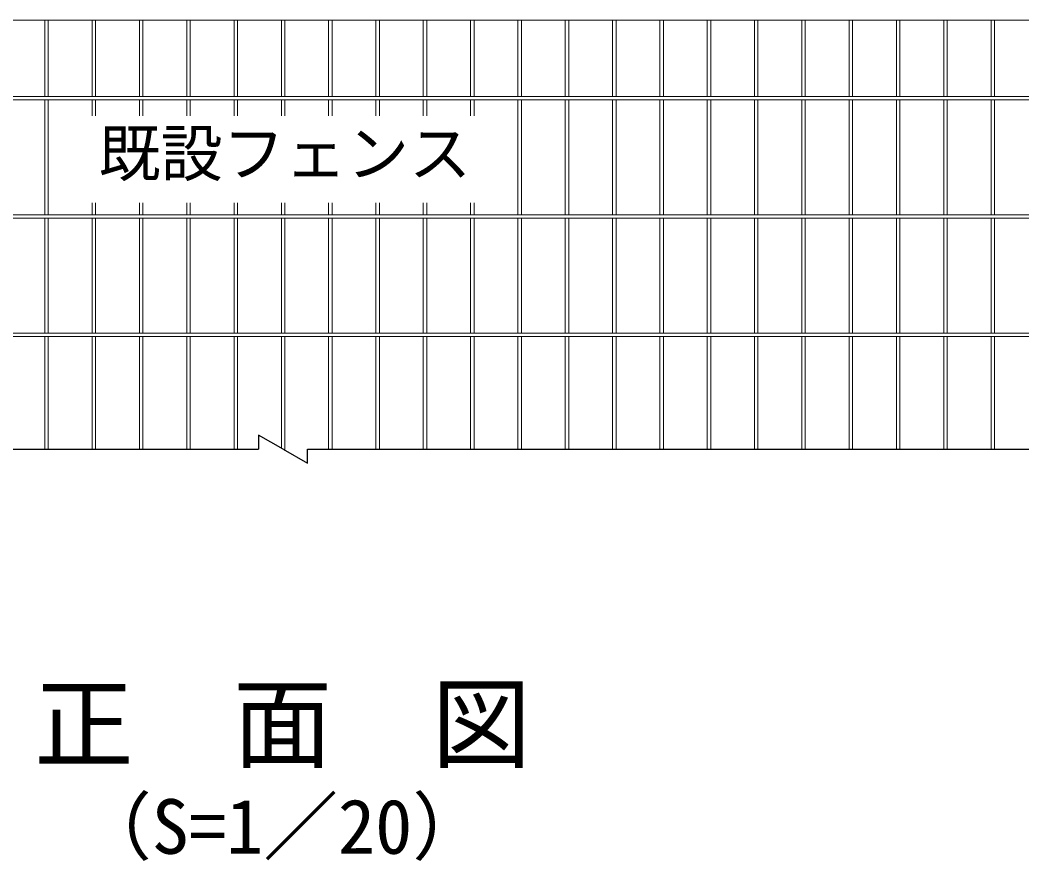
# Model space of a CAD drawing. Units: millimetres, scale not verified. Extents: x -6299 to 6301, y -4455 to 4455.
# Drawn here: x 1296 to 2354, y -1711 to -822 of the extents above; entities that cross this region are included whole.
import ezdxf
from ezdxf.enums import TextEntityAlignment as Align

# ---------------------------------------------------------------- set-up
doc = ezdxf.new("R2010")
doc.units = ezdxf.units.MM
doc.header["$LTSCALE"] = 20
for name, color, linetype, lineweight in [('0-6_D-STR-TXT', 7, 'Continuous', 13), ('0-8_D-TTL-TXT', 7, 'Continuous', 25), ('0-D_D-STR2', 7, 'Continuous', 13), ('0-E_EXTCNT-L', 4, 'Continuous', 25)]:
    doc.layers.add(name, color=color, linetype=linetype, lineweight=lineweight)
doc.styles.add('ＭＳ ゴシック', font='')
doc.styles.get('ＭＳ ゴシック').set_extended_font_data('MS Gothic')

msp = doc.modelspace()

# ---------------------------------------------------------------- linework, layer by layer
at = {"layer": '0-D_D-STR2'}
for p, q in [((618.37, -821.72), (2528.37, -821.72)), ((1321.57, -821.72), (1321.57, -902.62)), ((1325.17, -821.72), (1325.17, -902.62)), ((1371.57, -821.72), (1371.57, -902.62)), ((1375.17, -821.72), (1375.17, -902.62)), ((1421.57, -821.72), (1421.57, -902.62)), ((1425.17, -821.72), (1425.17, -902.62)), ((1471.57, -821.72), (1471.57, -902.62)), ((1475.17, -821.72), (1475.17, -902.62)), ((1521.57, -821.72), (1521.57, -902.62)), ((1525.17, -821.72), (1525.17, -902.62)), ((1571.57, -821.72), (1571.57, -902.62)), ((1575.17, -821.72), (1575.17, -902.62)), ((1621.57, -821.72), (1621.57, -902.62)), ((1625.17, -821.72), (1625.17, -902.62)), ((1671.57, -821.72), (1671.57, -902.62)), ((1675.17, -821.72), (1675.17, -902.62)), ((1721.57, -821.72), (1721.57, -902.62)), ((1725.17, -821.72), (1725.17, -902.62)), ((1771.57, -821.72), (1771.57, -902.62)), ((1775.17, -821.72), (1775.17, -902.62)), ((1821.57, -821.72), (1821.57, -902.62)), ((1825.17, -821.72), (1825.17, -902.62)), ((1871.57, -821.72), (1871.57, -902.62)), ((1875.17, -821.72), (1875.17, -902.62)), ((1921.57, -821.72), (1921.57, -902.62)), ((1925.17, -821.72), (1925.17, -902.62)), ((1971.57, -821.72), (1971.57, -902.62)), ((1975.17, -821.72), (1975.17, -902.62)), ((2021.57, -821.72), (2021.57, -902.62)), ((2025.17, -821.72), (2025.17, -902.62)), ((2071.57, -821.72), (2071.57, -902.62)), ((2075.17, -821.72), (2075.17, -902.62)), ((2121.57, -821.72), (2121.57, -902.62)), ((2125.17, -821.72), (2125.17, -902.62)), ((2171.57, -821.72), (2171.57, -902.62)), ((2175.17, -821.72), (2175.17, -902.62)), ((2221.57, -821.72), (2221.57, -902.62)), ((2225.17, -821.72), (2225.17, -902.62)), ((2271.57, -821.72), (2271.57, -902.62)), ((2275.17, -821.72), (2275.17, -902.62)), ((2321.57, -821.72), (2321.57, -902.62)), ((2325.17, -821.72), (2325.17, -902.62)), ((618.37, -902.62), (2528.37, -902.62)), ((618.37, -906.22), (2528.37, -906.22)), ((1321.57, -906.22), (1321.57, -1027.62)), ((1325.17, -906.22), (1325.17, -1027.62)), ((1371.57, -906.22), (1371.57, -923.13)), ((1375.17, -906.22), (1375.17, -923.13)), ((1421.57, -906.22), (1421.57, -923.13)), ((1425.17, -906.22), (1425.17, -923.13)), ((1471.57, -906.22), (1471.57, -923.13)), ((1475.17, -906.22), (1475.17, -923.13)), ((1521.57, -906.22), (1521.57, -923.13)), ((1525.17, -906.22), (1525.17, -923.13)), ((1571.57, -906.22), (1571.57, -923.13)), ((1575.17, -906.22), (1575.17, -923.13)), ((1621.57, -906.22), (1621.57, -923.13)), ((1625.17, -906.22), (1625.17, -923.13)), ((1671.57, -906.22), (1671.57, -923.13)), ((1675.17, -906.22), (1675.17, -923.13)), ((1721.57, -906.22), (1721.57, -923.13)), ((1725.17, -906.22), (1725.17, -923.13)), ((1771.57, -906.22), (1771.57, -923.13)), ((1775.17, -906.22), (1775.17, -923.13)), ((1821.57, -906.22), (1821.57, -1027.62)), ((1825.17, -906.22), (1825.17, -1027.62)), ((1871.57, -906.22), (1871.57, -1027.62)), ((1875.17, -906.22), (1875.17, -1027.62)), ((1921.57, -906.22), (1921.57, -1027.62)), ((1925.17, -906.22), (1925.17, -1027.62)), ((1971.57, -906.22), (1971.57, -1027.62)), ((1975.17, -906.22), (1975.17, -1027.62)), ((2021.57, -906.22), (2021.57, -1027.62)), ((2025.17, -906.22), (2025.17, -1027.62)), ((2071.57, -906.22), (2071.57, -1027.62)), ((2075.17, -906.22), (2075.17, -1027.62)), ((2121.57, -906.22), (2121.57, -1027.62)), ((2125.17, -906.22), (2125.17, -1027.62)), ((2171.57, -906.22), (2171.57, -1027.62)), ((2175.17, -906.22), (2175.17, -1027.62)), ((2221.57, -906.22), (2221.57, -1027.62)), ((2225.17, -906.22), (2225.17, -1027.62)), ((2271.57, -906.22), (2271.57, -1027.62)), ((2275.17, -906.22), (2275.17, -1027.62)), ((2321.57, -906.22), (2321.57, -1027.62)), ((2325.17, -906.22), (2325.17, -1027.62)), ((1371.57, -1014.99), (1371.57, -1027.62)), ((1375.17, -1014.99), (1375.17, -1027.62)), ((1421.57, -1014.99), (1421.57, -1027.62)), ((1425.17, -1014.99), (1425.17, -1027.62)), ((1471.57, -1014.99), (1471.57, -1027.62)), ((1475.17, -1014.99), (1475.17, -1027.62)), ((1521.57, -1014.99), (1521.57, -1027.62)), ((1525.17, -1014.99), (1525.17, -1027.62)), ((1571.57, -1014.99), (1571.57, -1027.62)), ((1575.17, -1014.99), (1575.17, -1027.62)), ((1621.57, -1014.99), (1621.57, -1027.62)), ((1625.17, -1014.99), (1625.17, -1027.62)), ((1671.57, -1014.99), (1671.57, -1027.62)), ((1675.17, -1014.99), (1675.17, -1027.62)), ((1721.57, -1014.99), (1721.57, -1027.62)), ((1725.17, -1014.99), (1725.17, -1027.62)), ((1771.57, -1014.99), (1771.57, -1027.62)), ((1775.17, -1014.99), (1775.17, -1027.62)), ((618.37, -1027.62), (2528.37, -1027.62)), ((618.37, -1031.22), (2528.37, -1031.22)), ((1321.57, -1152.62), (1321.57, -1031.22)), ((1325.17, -1152.62), (1325.17, -1031.22)), ((1371.57, -1152.62), (1371.57, -1031.22)), ((1375.17, -1152.62), (1375.17, -1031.22)), ((1421.57, -1152.62), (1421.57, -1031.22)), ((1425.17, -1152.62), (1425.17, -1031.22)), ((1471.57, -1152.62), (1471.57, -1031.22)), ((1475.17, -1152.62), (1475.17, -1031.22)), ((1521.57, -1152.62), (1521.57, -1031.22)), ((1525.17, -1152.62), (1525.17, -1031.22)), ((1571.57, -1152.62), (1571.57, -1031.22)), ((1575.17, -1152.62), (1575.17, -1031.22)), ((1621.57, -1152.62), (1621.57, -1031.22)), ((1625.17, -1152.62), (1625.17, -1031.22)), ((1671.57, -1152.62), (1671.57, -1031.22)), ((1675.17, -1152.62), (1675.17, -1031.22)), ((1721.57, -1152.62), (1721.57, -1031.22)), ((1725.17, -1152.62), (1725.17, -1031.22)), ((1771.57, -1152.62), (1771.57, -1031.22)), ((1775.17, -1152.62), (1775.17, -1031.22)), ((1821.57, -1152.62), (1821.57, -1031.22)), ((1825.17, -1152.62), (1825.17, -1031.22)), ((1871.57, -1152.62), (1871.57, -1031.22)), ((1875.17, -1152.62), (1875.17, -1031.22)), ((1921.57, -1152.62), (1921.57, -1031.22)), ((1925.17, -1152.62), (1925.17, -1031.22)), ((1971.57, -1152.62), (1971.57, -1031.22)), ((1975.17, -1152.62), (1975.17, -1031.22)), ((2021.57, -1152.62), (2021.57, -1031.22)), ((2025.17, -1152.62), (2025.17, -1031.22)), ((2071.57, -1152.62), (2071.57, -1031.22)), ((2075.17, -1152.62), (2075.17, -1031.22)), ((2121.57, -1152.62), (2121.57, -1031.22)), ((2125.17, -1152.62), (2125.17, -1031.22)), ((2171.57, -1152.62), (2171.57, -1031.22)), ((2175.17, -1152.62), (2175.17, -1031.22)), ((2221.57, -1152.62), (2221.57, -1031.22)), ((2225.17, -1152.62), (2225.17, -1031.22)), ((2271.57, -1152.62), (2271.57, -1031.22)), ((2275.17, -1152.62), (2275.17, -1031.22)), ((2321.57, -1152.62), (2321.57, -1031.22)), ((2325.17, -1152.62), (2325.17, -1031.22)), ((618.37, -1152.62), (2528.37, -1152.62)), ((618.37, -1156.22), (2528.37, -1156.22)), ((1321.57, -1275.29), (1321.57, -1156.22)), ((1325.17, -1275.29), (1325.17, -1156.22)), ((1371.57, -1275.29), (1371.57, -1156.22)), ((1375.17, -1275.29), (1375.17, -1156.22)), ((1421.57, -1275.29), (1421.57, -1156.22)), ((1425.17, -1275.29), (1425.17, -1156.22)), ((1471.57, -1275.29), (1471.57, -1156.22)), ((1475.17, -1275.29), (1475.17, -1156.22)), ((1521.57, -1275.29), (1521.57, -1156.22)), ((1525.17, -1275.29), (1525.17, -1156.22)), ((1571.57, -1274.25), (1571.57, -1156.22)), ((1575.17, -1276.33), (1575.17, -1156.22)), ((1621.57, -1275.29), (1621.57, -1156.22)), ((1625.17, -1275.29), (1625.17, -1156.22)), ((1671.57, -1275.29), (1671.57, -1156.22)), ((1675.17, -1275.29), (1675.17, -1156.22)), ((1721.57, -1275.29), (1721.57, -1156.22)), ((1725.17, -1275.29), (1725.17, -1156.22)), ((1771.57, -1275.29), (1771.57, -1156.22)), ((1775.17, -1275.29), (1775.17, -1156.22)), ((1821.57, -1275.29), (1821.57, -1156.22)), ((1825.17, -1275.29), (1825.17, -1156.22)), ((1871.57, -1275.29), (1871.57, -1156.22)), ((1875.17, -1275.29), (1875.17, -1156.22)), ((1921.57, -1275.29), (1921.57, -1156.22)), ((1925.17, -1275.29), (1925.17, -1156.22)), ((1971.57, -1275.29), (1971.57, -1156.22)), ((1975.17, -1275.29), (1975.17, -1156.22)), ((2021.57, -1275.29), (2021.57, -1156.22)), ((2025.17, -1275.29), (2025.17, -1156.22)), ((2071.57, -1275.29), (2071.57, -1156.22)), ((2075.17, -1275.29), (2075.17, -1156.22)), ((2121.57, -1275.29), (2121.57, -1156.22)), ((2125.17, -1275.29), (2125.17, -1156.22)), ((2171.57, -1275.29), (2171.57, -1156.22)), ((2175.17, -1275.29), (2175.17, -1156.22)), ((2221.57, -1275.29), (2221.57, -1156.22)), ((2225.17, -1275.29), (2225.17, -1156.22)), ((2271.57, -1275.29), (2271.57, -1156.22)), ((2275.17, -1275.29), (2275.17, -1156.22)), ((2321.57, -1275.29), (2321.57, -1156.22)), ((2325.17, -1275.29), (2325.17, -1156.22))]:
    msp.add_line(p, q, dxfattribs=at)
at = {"layer": '0-E_EXTCNT-L'}
for p, q in [((598.77, -1275.29), (1547.58, -1275.29)), ((1573.36, -1275.29), (1599.15, -1290.18)), ((1599.15, -1275.29), (2547.97, -1275.29)), ((1599.15, -1290.18), (1599.15, -1275.29))]:
    msp.add_line(p, q, dxfattribs=at)
msp.add_lwpolyline([(1573.36, -1275.29), (1547.58, -1260.4), (1547.58, -1275.29)], dxfattribs=at)

# ---------------------------------------------------------------- texts
at = {"layer": '0-6_D-STR-TXT', "style": 'ＭＳ ゴシック'}
msp.add_text('既設フェンス', height=48.09, dxfattribs=at).set_placement((1378.44, -1001.12), align=Align.BOTTOM_LEFT)
at = {"layer": '0-8_D-TTL-TXT', "style": 'ＭＳ ゴシック'}
for s, height, p in [('正\u3000面\u3000図', 76.98, (1310.38, -1627.14)), ('（S=1／20）', 57.77, (1355.86, -1720.34))]:
    msp.add_text(s, height=height, dxfattribs=at).set_placement(p, align=Align.BOTTOM_LEFT)

doc.saveas('drawing.dxf')
